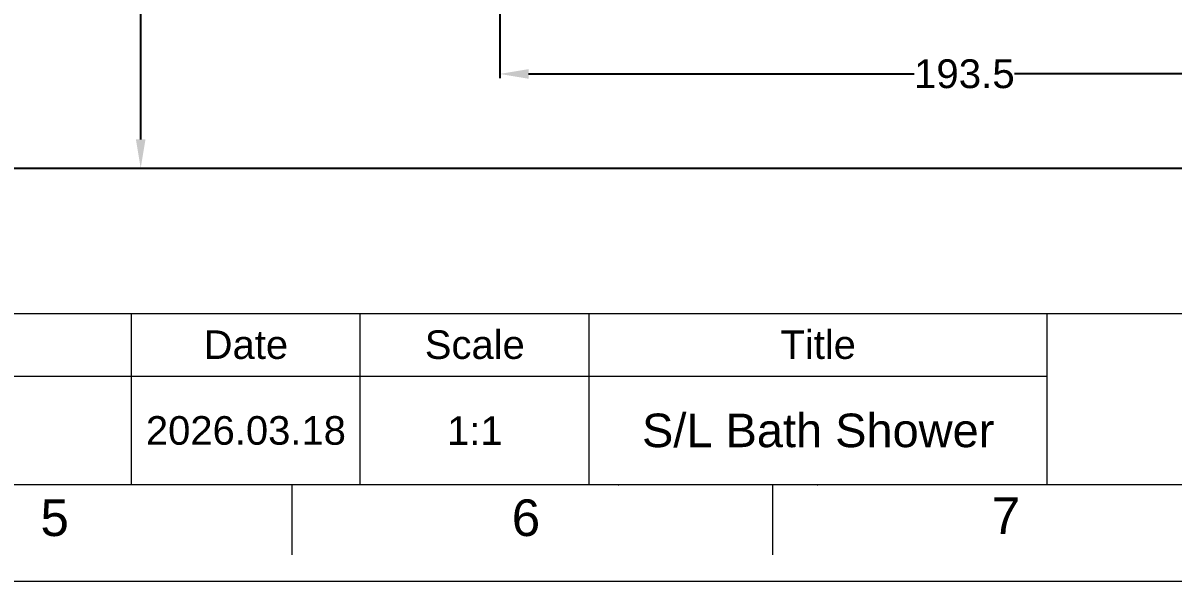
# Model space of a CAD drawing. Header units: millimetres. Extents: x 14295 to 15136, y 4961 to 5556.
# Drawn here: x 14760 to 14999.5, y 4960.9 to 5077.2 of the extents above; entities that cross this region are included whole.
import ezdxf

# ---------------------------------------------------------------- set-up
doc = ezdxf.new("R2010")
doc.units = ezdxf.units.MM
doc.layers.add('DIM', color=3, linetype='Continuous', lineweight=9)
doc.layers.add('FORM', color=7, linetype='Continuous', lineweight=13)
doc.layers.add('TEXT', color=2, linetype='Continuous')
doc.layers.add('벽', color=2, linetype='Continuous')
doc.styles.get("Standard").update_dxf_attribs({"font": 'arial.ttf'})
doc.dimstyles.new('겸용-샤워욕조용1', dxfattribs={"dimscale": 0.6, "dimtxt": 10, "dimasz": 10, "dimexe": 1.5, "dimexo": 1.5, "dimgap": 1, "dimtad": 0, "dimtih": 1, "dimtoh": 1, "dimdec": 1, "dimdsep": 46, "dimtxsty": 'Standard', "dimcen": 2.5, "dimclrd": 5, "dimclre": 5, "dimclrt": 5, "dimadec": 1, "dimazin": 2, "dimtfac": 1, "dimtdec": 1, "dimtmove": 0, "dimatfit": 3, "dimfxl": 1.25, "dimarcsym": 0})

# ---------------------------------------------------------------- blocks, each defined once
blk = doc.blocks.new('*D6')
at = {"layer": 'Defpoints', "color": 0, "transparency": 16777216}
for p in [(15009.73, 5316.69), (14784.5, 5046.91), (14784.5, 5046.91)]:
    blk.add_point(p, dxfattribs=at)
at = {"layer": 'DIM', "color": 5, "lineweight": -2, "transparency": 16777216}
for p, q in [((15008.83, 5316.69), (14783.6, 5316.69)), ((14784.5, 5310.69), (14784.5, 5186.33)), ((14784.5, 5052.91), (14784.5, 5177.27))]:
    blk.add_line(p, q, dxfattribs=at)
at = {"layer": 'DIM', "color": 5, "transparency": 16777216}
for points in [[(14783.5, 5310.69), (14785.5, 5310.69), (14784.5, 5316.69)], [(14783.5, 5052.91), (14785.5, 5052.91), (14784.5, 5046.91)]]:
    blk.add_solid(points, dxfattribs=at)
at = {"layer": 'DIM', "color": 5, "transparency": 16777216, "insert": (14784.5, 5181.8), "char_height": 6, "attachment_point": 5}
blk.add_mtext('(1600)', dxfattribs=at)
blk = doc.blocks.new('*D13')
at = {"layer": 'Defpoints', "color": 0, "transparency": 16777216}
for p in [(14859.28, 5153.7), (15052.81, 5084.19), (15052.81, 5066.55)]:
    blk.add_point(p, dxfattribs=at)
at = {"layer": 'DIM', "color": 5, "lineweight": -2, "transparency": 16777216}
for p, q in [((14859.28, 5152.8), (14859.28, 5065.65)), ((15052.81, 5083.29), (15052.81, 5065.65)), ((14865.28, 5066.55), (14945.58, 5066.55)), ((15046.81, 5066.55), (14966.51, 5066.55))]:
    blk.add_line(p, q, dxfattribs=at)
at = {"layer": 'DIM', "color": 5, "transparency": 16777216}
for points in [[(14865.28, 5067.55), (14865.28, 5065.55), (14859.28, 5066.55)], [(15046.81, 5067.55), (15046.81, 5065.55), (15052.81, 5066.55)]]:
    blk.add_solid(points, dxfattribs=at)
at = {"layer": 'DIM', "color": 5, "transparency": 16777216, "insert": (14956.05, 5066.55), "char_height": 6, "attachment_point": 5}
blk.add_mtext('193.5', dxfattribs=at)

msp = doc.modelspace()

# ---------------------------------------------------------------- linework, layer by layer
at = {"layer": 'FORM'}
for p, q in [((14471.49, 5016.63), (15116.31, 5016.63)), ((14782.58, 4980.88), (14782.58, 5016.63)), ((14782.58, 4980.88), (14782.58, 5016.63)), ((14782.58, 4980.88), (14782.58, 5016.63)), ((14830.25, 4980.88), (14830.25, 5016.63)), ((14877.93, 4980.88), (14877.93, 5016.63)), ((14973.28, 4980.88), (14973.28, 5016.63)), ((14415.47, 5003.52), (14973.28, 5003.52))]:
    msp.add_line(p, q, dxfattribs=at)
at = {"layer": 'FORM', "color": 7, "linetype": 'Continuous'}
for p, q in [((15116.31, 4980.88), (14315.36, 4980.88)), ((14815.95, 4980.88), (14815.95, 4966.32)), ((14916.07, 4980.88), (14916.07, 4966.32)), ((14295.33, 4960.85), (15136.33, 4960.85))]:
    msp.add_line(p, q, dxfattribs=at)
at = {"layer": 'FORM'}
for p in [(14884.05, 4980.88), (14925.49, 4980.88)]:
    msp.add_point(p, dxfattribs=at)
at = {"layer": '벽'}
msp.add_line((14374.96, 5046.91), (15052.81, 5046.91), dxfattribs=at)

# ---------------------------------------------------------------- texts
at = {"layer": 'FORM', "char_height": 7.63, "attachment_point": 5}
for s, insert in [('5', (14766.59, 4973.99)), ('6', (14864.75, 4973.99)), ('7', (14964.7, 4974.45))]:
    msp.add_mtext_dynamic_manual_height_columns(s, width=50.0595, gutter_width=12.51, heights=[0], dxfattribs=dict(at, insert=insert))
at = {"layer": 'TEXT', "attachment_point": 5}
for s, width, insert, char_height in [('Scale', 47.6757, (14854.09, 5010.08), 5.959), ('Title', 95.3515, (14925.61, 5010.08), 5.959), ('Date', 47.6757, (14806.42, 5010.08), 5.959), ('2026.03.18', 47.6757, (14806.42, 4992.2), 5.959), ('1:1', 47.6757, (14854.09, 4992.2), 5.959), ('S/L Bath Shower', 80.4181, (14925.61, 4992.2), 7)]:
    msp.add_mtext_dynamic_manual_height_columns(s, width=width, gutter_width=29.8, heights=[0], dxfattribs=dict(at, insert=insert, char_height=char_height))

# ---------------------------------------------------------------- dimensions: what is measured, and where the dimension line sits
at = {"layer": 'DIM', "color": 1}
dim = msp.add_linear_dim(base=(14784.5, 5046.91), p1=(15009.73, 5316.69), p2=(14784.5, 5046.91), angle=90, text='(1600)', dimstyle='겸용-샤워욕조용1', dxfattribs=at)
dim.commit()
dim.dimension.update_dxf_attribs({"geometry": '*D6', "text_midpoint": (14784.5, 5181.8)})
dim = msp.add_linear_dim(base=(15052.81, 5066.55), p1=(14859.28, 5153.7), p2=(15052.81, 5084.19), dimstyle='겸용-샤워욕조용1', dxfattribs=at)
dim.commit()
dim.dimension.update_dxf_attribs({"geometry": '*D13', "text_midpoint": (14956.05, 5066.55)})

doc.saveas('drawing.dxf')
